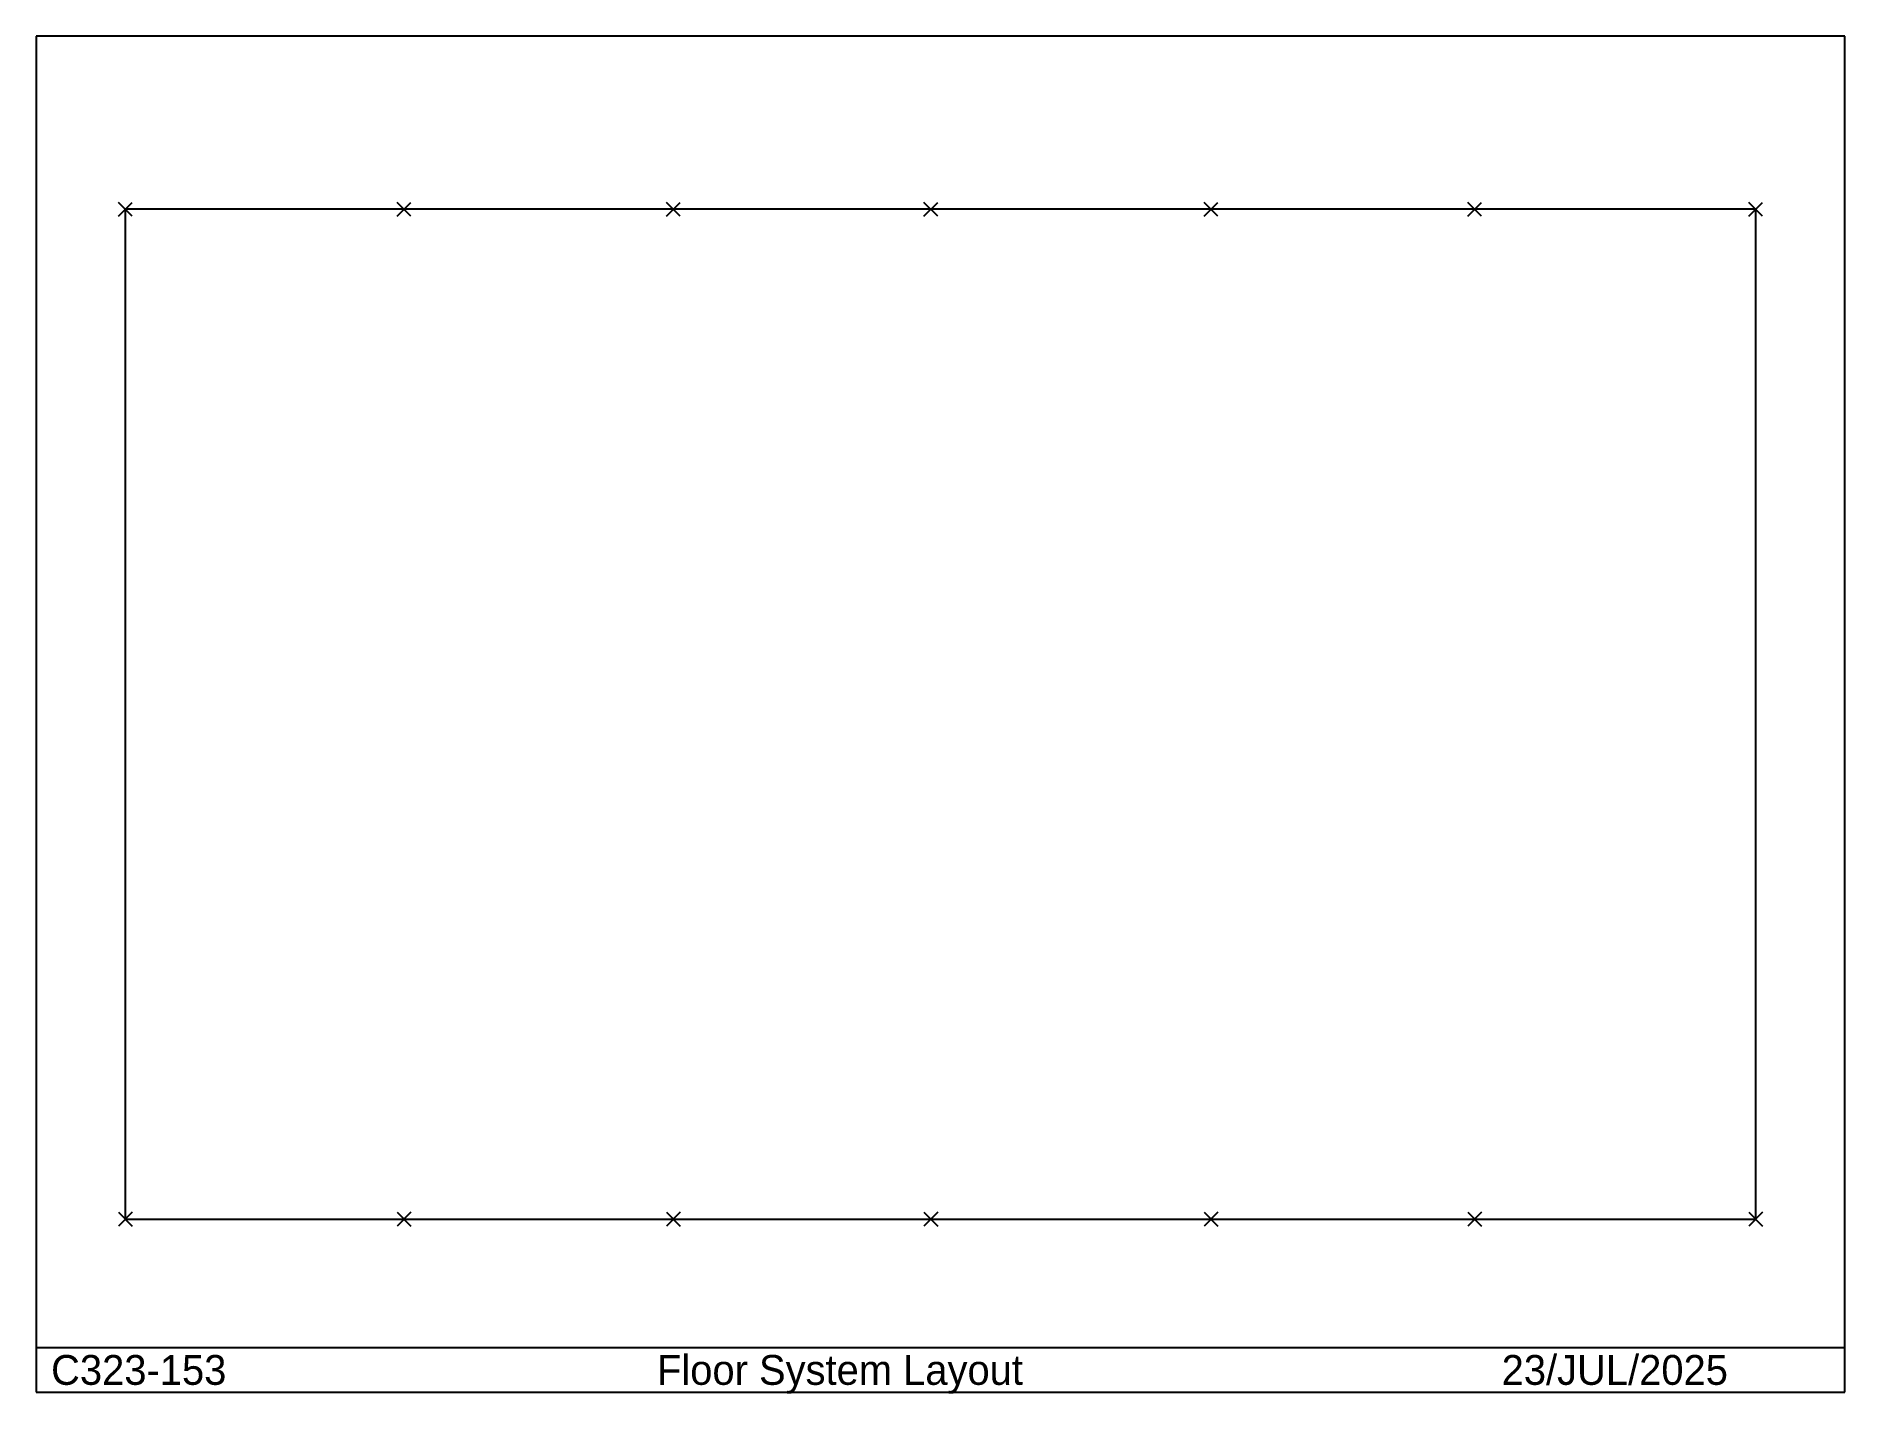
# Model space of a CAD drawing. Extents: x -1981 to 38251, y -3886 to 26322.
import ezdxf

# ---------------------------------------------------------------- set-up
doc = ezdxf.new("R2010")
doc.units = 0
doc.linetypes.add('CONTIN', pattern=[0])
doc.layers.get('0').update_dxf_attribs({"linetype": 'CONTIN'})
doc.layers.add('15', color=5, linetype='CONTIN')
doc.layers.add('7', color=5, linetype='CONTIN')

msp = doc.modelspace()

# ---------------------------------------------------------------- linework, layer by layer
for p, q in [((38251.141, 26322.107), (-1981.141, 26322.107)), ((-1981.141, 26322.107), (-1981.141, -3852.107)), ((38251.141, -3852.107), (38251.141, 26322.107)), ((-1981.141, -2856.358), (38251.141, -2856.358)), ((-1981.141, -3852.107), (38251.141, -3852.107))]:
    msp.add_line(p, q)
at = {"layer": '15'}
for p, q in [((152.4, 22317.6), (-152.4, 22622.4)), ((-152.4, 22317.6), (152.4, 22622.4)), ((6352.4, 22317.6), (6047.6, 22622.4)), ((6047.6, 22317.6), (6352.4, 22622.4)), ((12342.4, 22317.6), (12037.6, 22622.4)), ((12037.6, 22317.6), (12342.4, 22622.4)), ((18072.398, 22317.6), (17767.6, 22622.4)), ((17767.6, 22317.6), (18072.398, 22622.4)), ((24302.398, 22317.6), (23997.598, 22622.4)), ((23997.598, 22317.6), (24302.398, 22622.4)), ((30172.4, 22317.6), (29867.6, 22622.4)), ((29867.6, 22317.6), (30172.4, 22622.4)), ((36422.398, 22317.6), (36117.598, 22622.4)), ((36117.598, 22317.6), (36422.398, 22622.4)), ((-152.4, 152.4), (152.4, -152.4)), ((152.4, 152.4), (-152.4, -152.4)), ((6047.6, 152.4), (6352.4, -152.4)), ((6352.4, 152.4), (6047.6, -152.4)), ((12037.6, 152.4), (12342.4, -152.4)), ((12342.4, 152.4), (12037.6, -152.4)), ((17767.6, 152.4), (18072.4, -152.4)), ((18072.4, 152.4), (17767.6, -152.4)), ((23997.6, 152.4), (24302.4, -152.4)), ((24302.4, 152.4), (23997.6, -152.4)), ((29867.6, 152.4), (30172.4, -152.4)), ((30172.4, 152.4), (29867.6, -152.4)), ((36117.598, 152.4), (36422.398, -152.4)), ((36422.398, 152.4), (36117.598, -152.4))]:
    msp.add_line(p, q, dxfattribs=at)
at = {"layer": '7'}
for p, q in [((36270, 22470), (0, 22470)), ((0, 22470), (0, 0)), ((36270, 0), (36270, 22470)), ((0, 0), (36270, 0))]:
    msp.add_line(p, q, dxfattribs=at)

# ---------------------------------------------------------------- texts
for s, p in [('C323-153', (-1649.225, -3686.149)), ('Floor System Layout', (11828.589, -3686.149)), ('23/JUL/2025', (30617.064, -3686.149))]:
    msp.add_text(s, height=663.833).set_placement(p)

doc.saveas('drawing.dxf')
